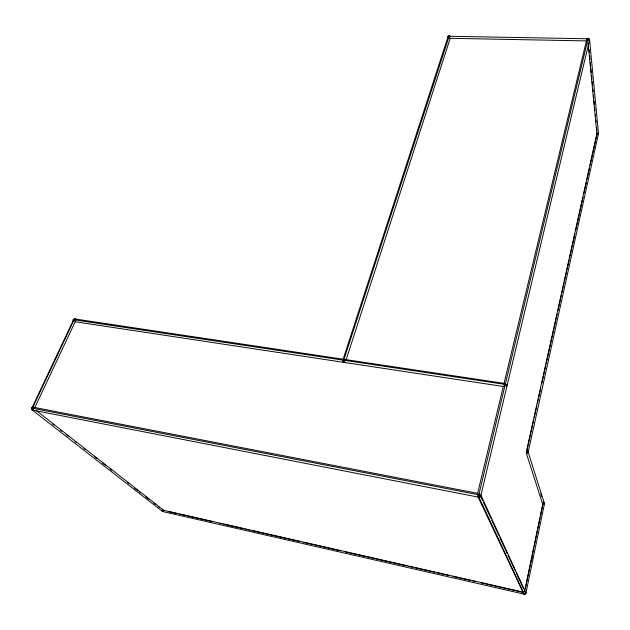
<?xml version="1.0" encoding="UTF-8"?>
<svg xmlns="http://www.w3.org/2000/svg" width="630" height="630" viewBox="0 0 630 630"><rect width="100%" height="100%" fill="white"/><g stroke="black" fill="none" stroke-linecap="round" stroke-linejoin="round"><path stroke-width="0.94" d="M343.452 359.714L342.799 360.21L343.539 361.399L344.925 362.092L343.72 362.352L343.736 360.147L449.269 35.847L450.387 36.572L449.269 35.847L448.103 36.548L342.98 359.738M477.516 494.731L478.485 496.212L479.966 496.912L480.792 495.778L478.698 494.786L31.5 408.051L32.295 410.059L478.572 497.172L479.966 496.912L480.556 494.44L525.94 593.074L525.326 593.964L524.255 594.153L162.603 511.528L32.295 410.059L31.618 409.484L31.5 408.051L32.831 407.24L33.24 408.39L31.618 409.484L33.358 409.823L31.91 409.209L31.5 408.051L32.539 407.523M506.355 386.474L506.882 384.253L506.788 385.899M525.404 592.712L525.94 593.074L525.735 591.987L525.326 593.964L524.255 594.153L523.349 593.515L525.326 593.964L525.94 593.074L544.477 503.74L544.273 502.756L543.399 502.197M589.341 39.123L587.877 39.871L587.018 39.099L588.239 38.359L589.593 39.887L598.5 133.489L528.184 452.135L544.477 503.74L543.895 504.575L544.273 502.756L543.217 502.244M543.895 504.575L544.273 502.756M31.91 409.209L74.513 318.906L75.883 319.536L75.206 319.04L73.245 319.67L73.34 321.072L73.245 319.67L74.513 318.906L343.689 359.305M31.618 409.484L31.721 408.437M587.877 39.871L588.239 38.359L589.593 39.887L480.792 495.778L479.966 496.912M448.804 37.288L449.97 36.587L448.103 36.548L448.804 37.288L448.962 36.272L588.381 38.792L588.239 38.359L587.27 39.084M344.2 359.344L343.72 362.352L342.783 361.77L344.941 360.533L344.2 359.344L342.799 360.21L344.941 360.533M524.569 591.42L542.784 503.984M525.31 589.042L526.278 584.412M526.467 583.482L528.192 575.214M528.381 574.3L530.09 566.094M530.279 565.189L531.972 557.054M532.161 556.148L533.838 548.084M534.216 546.304L535.878 538.303M536.059 537.422L537.713 529.491M537.894 528.617L539.532 520.75M539.737 519.789L540.138 517.86M540.54 515.931L542.729 505.394M531.303 561.48L532.098 557.644M526.672 451.867L530.806 433.204M531.011 432.282L532.641 424.911M532.846 423.99L533.854 419.43M534.256 417.603L536.87 405.822M537.461 403.137L538.256 399.554M538.855 396.861L540.816 387.978M541.792 383.575L542.769 379.173M542.966 378.299L543.351 376.559M543.737 374.811L544.698 370.448M544.895 369.582L545.848 365.258M546.234 363.526L546.62 361.793M546.832 360.84L548.517 353.217M548.722 352.272L552.266 336.294M552.471 335.365L554.116 327.939M554.321 327.017L555.951 319.654M556.148 318.741L557.164 314.181M557.967 310.535L561.361 295.226M561.952 292.556L562.937 288.107M563.133 287.225L564.11 282.807M564.496 281.043L564.889 279.279M565.086 278.405L566.63 271.412M567.016 269.679L569.126 260.166M569.504 258.442L569.882 256.725M570.079 255.859L571.772 248.181M571.985 247.236L574.922 233.958M575.757 230.21L576.797 225.524M577.001 224.595L579.868 211.648M580.072 210.727L583.096 197.072M583.892 193.465L584.892 188.969M585.089 188.079L586.27 182.724M587.058 179.18L588.034 174.754M588.231 173.872L589.397 168.604M590.168 165.115L592.476 154.712M592.854 152.988L595.697 140.175M595.878 139.332L597.004 134.269M596.894 133.544L526.483 451.285L526.357 453.285L542.863 504.764M477.43 494.125L503.457 385.867M503.921 383.961L586.664 39.832M588.239 38.359L589.593 39.887L588.979 40.635L589.089 39.139L588.026 38.808L478.485 496.212L524.255 594.153L524.215 593.476M346.004 360.195L450.237 38.233M526.987 450.458L526.483 451.285L528.184 452.135L526.578 453.277M505.496 383.528L505.158 384.41L73.245 319.67M32.138 407.555L73.411 320.127L74.513 318.906L74.946 319.93L73.671 320.694L73.875 319.591L74.946 319.93M34.595 408.027L75.395 321.371M589.231 40.619L589.593 39.887M343.72 362.352L344.531 361.14M478.572 497.172L480.052 495.219L479.076 493.739M74.513 318.906L73.411 320.127M448.521 36.54L448.056 37.973L448.103 36.548L449.269 35.847L449.97 36.587M32.831 407.24L32.13 408.035L33.24 408.39M449.269 35.847L447.898 37.249L448.466 37.958M544.186 503.984L543.981 503.338M162.682 510.481L161.997 511.017L163.099 511.473M343.736 360.147L344.657 359.447L504.811 383.465M524.459 594.003L525.648 593.24L524.719 593.121M480.052 495.219L477.43 496.416M503.921 386.103L504.969 385.749M587.018 39.099L588.026 38.808M33.358 409.823L32.295 410.059L33.067 410.106M163.469 511.355L162.603 511.528L162.367 510.898M526.357 453.285L527.523 453.057L526.318 452.458L527.609 451.647L526.759 450.458M449.867 38.304L586.892 40.911M161.949 509.914L523.404 592.161M74.986 321.725L504.055 386.599M33.603 407.287L477.485 493.306M168.273 511.552L177.006 513.544M179.652 514.151L183.172 514.954M184.054 515.151L185.826 515.553M187.598 515.962L197.379 518.191M198.269 518.395L205.443 520.026M206.341 520.23L212.657 521.672M219.925 523.325L221.752 523.743M223.579 524.16L243.849 528.783M245.708 529.208L249.433 530.051M251.307 530.476L263.521 533.263M264.466 533.476L272.058 535.209M273.01 535.429L285.673 538.311M287.382 538.705L294.257 540.272M295.116 540.461L299.439 541.453M303.77 542.438L310.74 544.029M311.614 544.226L313.37 544.627M315.118 545.021L318.623 545.824M319.505 546.021L321.268 546.423M323.032 546.824L340.806 550.88M345.295 551.904L349.792 552.927M350.69 553.132L357.934 554.778M358.84 554.991L366.132 556.652M367.046 556.857L374.377 558.526M375.299 558.739L382.686 560.424M383.607 560.629L391.049 562.33M391.978 562.543L399.467 564.244M400.404 564.456L406.996 565.96M408.878 566.394L412.674 567.26M414.572 567.693L434.668 572.268M436.409 572.662L443.378 574.253M444.252 574.458L448.639 575.458M453.033 576.458L460.097 578.064M460.979 578.269L469.87 580.293M472.563 580.907L476.138 581.718M480.627 582.742L487.841 584.388M488.754 584.593L496.015 586.254M496.92 586.459L515.269 590.641M516.198 590.853L523.617 592.539M52.542 423.99L54.015 425.14M60.48 430.195L61.897 431.306M66.126 434.606L68.221 436.244M75.08 441.606L76.435 442.662M83.892 448.489L85.42 449.686M94.453 456.75L96.674 458.483M102.493 463.034L105.368 465.279M110.321 469.145L111.715 470.24M127.315 482.43L128.63 483.462M134.599 488.124L137.671 490.526M139.183 491.707L140.695 492.888M145.908 496.968L148.853 499.267M153.901 503.212L155.334 504.331M158.161 506.544L159.579 507.646M36.501 410.728L164.091 510.607M478.044 496.857L523.144 592.436M480.225 495.44L482.682 500.716M483.494 502.472L490.849 518.285M491.668 520.041L499.023 535.862M499.842 537.618L507.205 553.447M508.024 555.211L515.403 571.079M516.222 572.843L523.601 588.711M75.206 319.04L75.545 319.922M540.76 493.881L541.635 496.653M588.058 42.879L596.964 134.434M589.082 49.715L589.365 52.644M589.649 55.534L590.019 59.378M590.294 62.228L590.656 66.008M590.932 68.812L591.294 72.529M591.562 75.293L591.916 78.955M592.176 81.672L592.523 85.278M592.869 88.846L593.129 91.515M593.468 95.028L593.806 98.524M594.058 101.107L594.389 104.556M594.72 107.958L594.972 110.502M595.35 114.408L595.539 116.361M595.909 120.204L596.098 122.126M596.649 127.819L596.917 130.623M598.059 132.883L597.957 134.19L598.5 133.489L598.272 132.757L598.169 134.064L598.059 132.883M506.449 384.82L505.158 384.41L507.126 385.434L506.449 384.82"/></g></svg>
